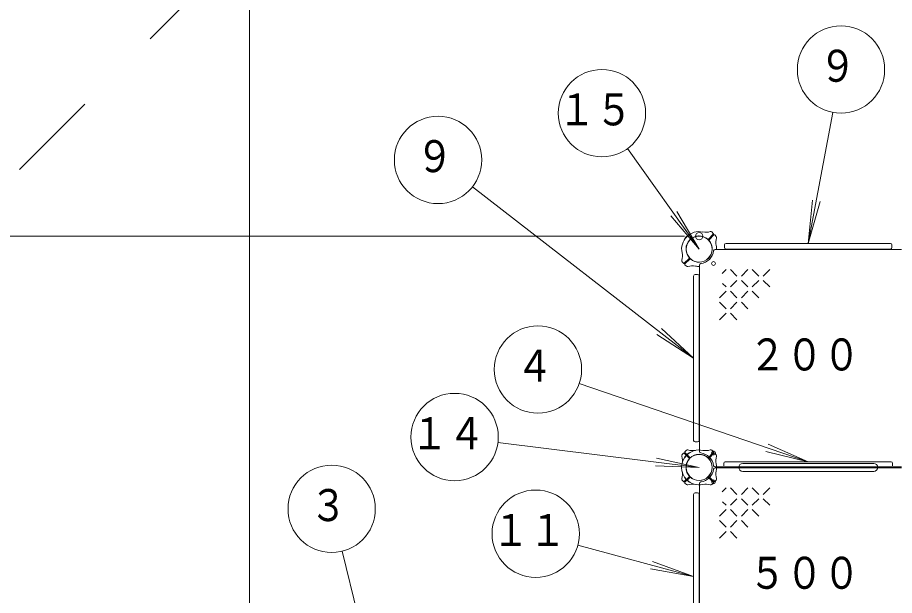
# Model space of a CAD drawing. Units: millimetres on the paper, scale 1:50. Extents: x 0 to 420, y -297 to 594.
# Drawn here: x 103 to 163.3, y 479.5 to 519.2 of the extents above; entities that cross this region are included whole.
import ezdxf
from ezdxf.enums import TextEntityAlignment as Align

# ---------------------------------------------------------------- set-up
doc = ezdxf.new("R2010")
doc.units = ezdxf.units.MM
doc.header["$PDMODE"] = 32
doc.header["$PDSIZE"] = 0.5
doc.linetypes.add('USER3', pattern=[63.5, 31.75, -6.35, 6.35, -6.35, 6.35, -6.35])
doc.layers.add('LY_1', color=7, linetype='Continuous', lineweight=9)
doc.styles.add('ＭＳ ゴシック', font='')
doc.styles.get('ＭＳ ゴシック').set_extended_font_data('MS Gothic')

msp = doc.modelspace()

# ---------------------------------------------------------------- linework, layer by layer
at = {"layer": 'LY_1', "lineweight": 18}
for p, q in [((118.944, 459.28), (118.944, 549.175)), ((159.032, 512.665), (157.335, 503.66)), ((144.903, 510.178), (149.835, 503.28)), ((134.263, 507.566), (149.455, 495.78)), ((157.335, 503.66), (157.632, 506.646)), ((157.335, 503.66), (158.146, 506.549)), ((149.835, 503.28), (148.31, 505.863)), ((149.835, 503.28), (147.885, 505.559)), ((148.835, 504.171), (72.342, 504.171)), ((151.42, 501.611), (151.688, 501.878)), ((152.438, 501.428), (151.988, 501.878)), ((152.738, 501.428), (153.188, 501.878)), ((153.938, 501.428), (153.488, 501.878)), ((154.238, 501.428), (154.688, 501.878)), ((151.688, 500.678), (151.448, 500.918)), ((151.988, 500.678), (152.438, 501.128)), ((153.188, 500.678), (152.738, 501.128)), ((153.488, 500.678), (153.938, 501.128)), ((154.688, 500.678), (154.238, 501.128)), ((151.238, 499.928), (151.688, 500.378)), ((152.438, 499.928), (151.988, 500.378)), ((152.738, 499.928), (153.188, 500.378)), ((153.938, 499.928), (153.488, 500.378)), ((151.688, 499.178), (151.238, 499.628)), ((151.988, 499.178), (152.438, 499.628)), ((153.188, 499.178), (152.738, 499.628)), ((151.238, 498.428), (151.688, 498.878)), ((152.438, 498.428), (151.988, 498.878)), ((149.455, 495.78), (147.254, 497.819)), ((149.455, 495.78), (146.934, 497.405)), ((141.597, 494.039), (157.335, 488.66)), ((136.01, 489.998), (149.835, 488.28)), ((157.335, 488.66), (154.423, 489.379)), ((157.335, 488.66), (154.592, 489.874)), ((149.835, 488.28), (146.902, 488.908)), ((149.835, 488.28), (146.837, 488.389)), ((151.42, 486.611), (151.688, 486.878)), ((152.438, 486.428), (151.988, 486.878)), ((152.738, 486.428), (153.188, 486.878)), ((153.938, 486.428), (153.488, 486.878)), ((154.238, 486.428), (154.688, 486.878)), ((151.688, 485.678), (151.448, 485.918)), ((151.988, 485.678), (152.438, 486.128)), ((153.188, 485.678), (152.738, 486.128)), ((153.488, 485.678), (153.938, 486.128)), ((154.688, 485.678), (154.238, 486.128)), ((151.238, 484.928), (151.688, 485.378)), ((152.438, 484.928), (151.988, 485.378)), ((152.738, 484.928), (153.188, 485.378)), ((153.938, 484.928), (153.488, 485.378)), ((151.688, 484.178), (151.238, 484.628)), ((151.988, 484.178), (152.438, 484.628)), ((153.188, 484.178), (152.738, 484.628)), ((151.238, 483.428), (151.688, 483.878)), ((152.438, 483.428), (151.988, 483.878)), ((141.502, 482.938), (149.455, 480.78)), ((125.301, 482.519), (127.335, 474.26)), ((149.455, 480.78), (146.64, 481.815)), ((149.455, 480.78), (146.503, 481.311))]:
    msp.add_line(p, q, dxfattribs=at)
at = {"layer": 'LY_1', "linetype": 'USER3', "lineweight": 18}
msp.add_line((134.555, 540.171), (86.055, 491.672), dxfattribs=at)
at = {"layer": 'LY_1'}
for p, q in [((150.809, 504.355), (150.703, 504.454)), ((148.857, 503.975), (148.855, 503.978)), ((149.14, 504.258), (149.138, 504.261)), ((150.477, 503.964), (150.81, 504.297)), ((150.519, 503.922), (150.853, 504.255)), ((150.91, 504.254), (151.009, 504.148)), ((157.335, 503.25), (150.928, 503.25)), ((151.585, 503.56), (151.585, 503.38)), ((151.685, 503.66), (162.985, 503.66)), ((151.685, 503.28), (162.985, 503.28)), ((157.335, 503.25), (163.743, 503.25)), ((163.085, 503.56), (163.085, 503.38)), ((149.151, 502.639), (148.818, 502.305)), ((148.761, 502.306), (148.653, 502.421)), ((149.194, 502.596), (148.861, 502.263)), ((148.862, 502.205), (148.977, 502.098)), ((149.865, 495.78), (149.865, 502.188)), ((149.455, 490.13), (149.455, 501.43)), ((149.555, 501.53), (149.735, 501.53)), ((149.835, 490.13), (149.835, 501.43)), ((149.865, 495.78), (149.865, 489.372)), ((149.555, 490.03), (149.735, 490.03)), ((148.862, 489.355), (148.977, 489.462)), ((150.809, 489.355), (150.703, 489.454)), ((148.761, 489.254), (148.653, 489.139)), ((149.151, 488.922), (148.818, 489.255)), ((148.857, 488.975), (148.855, 488.978)), ((149.194, 488.964), (148.861, 489.297)), ((149.14, 489.258), (149.138, 489.261)), ((150.477, 488.964), (150.81, 489.297)), ((150.519, 488.922), (150.853, 489.255)), ((150.91, 489.254), (151.009, 489.148)), ((157.335, 488.31), (150.928, 488.31)), ((157.335, 488.25), (150.928, 488.25)), ((151.535, 488.56), (151.535, 488.38)), ((151.595, 488.312), (152.565, 488.312)), ((151.595, 488.312), (151.595, 488.248)), ((151.595, 488.248), (152.565, 488.248)), ((157.335, 488.66), (151.635, 488.66)), ((152.835, 488.552), (157.335, 488.552)), ((157.335, 488.66), (163.035, 488.66)), ((161.835, 488.552), (157.335, 488.552)), ((157.335, 488.31), (163.743, 488.31)), ((157.335, 488.25), (163.743, 488.25)), ((163.075, 488.312), (162.106, 488.312)), ((163.075, 488.248), (162.106, 488.248)), ((163.075, 488.312), (163.075, 488.248)), ((163.135, 488.56), (163.135, 488.38)), ((149.151, 487.639), (148.818, 487.305)), ((148.857, 487.585), (148.855, 487.583)), ((149.194, 487.596), (148.861, 487.263)), ((150.477, 487.596), (150.81, 487.263)), ((150.519, 487.639), (150.853, 487.305)), ((152.835, 488.008), (157.335, 488.008)), ((161.835, 488.008), (157.335, 488.008)), ((148.761, 487.306), (148.653, 487.421)), ((148.862, 487.205), (148.977, 487.098)), ((149.14, 487.302), (149.138, 487.3)), ((149.865, 480.78), (149.865, 487.188)), ((150.809, 487.205), (150.703, 487.106)), ((150.91, 487.306), (151.009, 487.413)), ((149.455, 475.13), (149.455, 486.43)), ((149.555, 486.53), (149.735, 486.53)), ((149.835, 475.13), (149.835, 486.43)), ((149.865, 480.78), (149.865, 474.372))]:
    msp.add_line(p, q, dxfattribs=at)
at = {"layer": 'LY_1', "lineweight": 18}
for centre in [(159.587, 515.614), (143.159, 512.618), (131.892, 509.404), (138.758, 495.009), (133.033, 490.368), (124.583, 485.432), (138.607, 483.724)]:
    msp.add_circle(centre, 3, dxfattribs=at)
at = {"layer": 'LY_1'}
for centre, radius in [((149.835, 503.28), 0.891), ((150.825, 502.29), 0.13), ((150.825, 489.27), 0.13), ((149.835, 488.28), 0.891), ((150.825, 487.29), 0.13)]:
    msp.add_circle(centre, radius, dxfattribs=at)
for centre, radius, start, end in [((149.835, 503.28), 1.2, 77.72719, 135), ((150.303, 505.43), 1, 257.72719, 287.54116), ((150.635, 504.381), 0.1, 47, 107.54116), ((149.835, 503.28), 1.2, 135, 192.27281), ((148.869, 503.992), 0.02, 143.62693, 225), ((149.835, 503.28), 1.22, 135, 143.62693), ((149.835, 503.28), 0.9, 135, 220.72934), ((149.835, 503.28), 1.22, 126.37307, 135), ((149.124, 504.246), 0.02, 45, 126.37307), ((149.835, 503.28), 0.9, 49.27066, 135), ((150.449, 503.993), 0.04, 229.27066, 315), ((149.835, 503.28), 0.9, 315, 40.72934), ((150.548, 503.894), 0.04, 135, 220.72934), ((150.782, 504.326), 0.04, 315, 47), ((150.881, 504.227), 0.04, 43, 135), ((151.985, 503.748), 1, 162.45884, 192.27281), ((150.936, 504.079), 0.1, 342.45884, 43), ((150.928, 503.15), 0.1, 90, 173.21282), ((149.835, 503.28), 1.2, 358.56746, 12.27281), ((151.685, 503.56), 0.1, 90, 180), ((151.685, 503.38), 0.1, 180, 270), ((162.985, 503.56), 0.1, 0, 90), ((162.985, 503.38), 0.1, 270, 0), ((147.686, 502.813), 1, 342.45884, 12.27281), ((149.123, 502.667), 0.04, 315, 40.72934), ((149.835, 503.28), 0.9, 229.27066, 315), ((149.835, 503.28), 1, 276.78718, 353.21282), ((148.735, 502.481), 0.1, 162.45884, 223), ((148.79, 502.334), 0.04, 223, 315), ((148.889, 502.235), 0.04, 135, 227), ((149.036, 502.179), 0.1, 227, 287.54116), ((149.368, 501.13), 1, 77.72719, 107.54116), ((149.222, 502.568), 0.04, 49.27066, 135), ((149.835, 503.28), 1.2, 257.72719, 271.43254), ((149.965, 502.188), 0.1, 96.78718, 180), ((149.555, 501.43), 0.1, 90, 180), ((149.735, 501.43), 0.1, 0, 90), ((149.555, 490.13), 0.1, 180, 270), ((149.735, 490.13), 0.1, 270, 0), ((149.036, 489.381), 0.1, 72.45884, 133), ((149.835, 488.28), 1.2, 77.72719, 135), ((149.368, 490.43), 1, 252.45884, 282.27281), ((149.965, 489.372), 0.1, 180, 263.21282), ((150.303, 490.43), 1, 257.72719, 287.54116), ((150.635, 489.381), 0.1, 47, 107.54116), ((148.735, 489.079), 0.1, 137, 197.54116), ((149.835, 488.28), 1.2, 135, 225), ((147.686, 488.748), 1, 347.72719, 17.54116), ((148.79, 489.227), 0.04, 45, 137), ((148.889, 489.326), 0.04, 133, 225), ((148.869, 488.992), 0.02, 143.62693, 225), ((149.835, 488.28), 1.22, 135, 143.62693), ((149.835, 488.28), 0.9, 135, 225), ((149.835, 488.28), 1.22, 126.37307, 135), ((149.124, 489.246), 0.02, 45, 126.37307), ((149.123, 488.894), 0.04, 319.27066, 45), ((149.222, 488.993), 0.04, 225, 310.72934), ((149.835, 488.28), 0.9, 45, 135), ((149.835, 488.28), 1, 6.78718, 83.21282), ((150.449, 488.993), 0.04, 229.27066, 315), ((149.835, 488.28), 0.9, 315, 45), ((150.548, 488.894), 0.04, 135, 220.72934), ((150.782, 489.326), 0.04, 315, 47), ((150.881, 489.227), 0.04, 43, 135), ((151.985, 488.748), 1, 162.45884, 192.27281), ((150.936, 489.079), 0.1, 342.45884, 43), ((149.835, 488.28), 1, 276.78718, 353.21282), ((150.928, 488.41), 0.1, 186.78718, 270), ((150.928, 488.15), 0.1, 90, 173.21282), ((149.835, 488.28), 1.2, 347.72719, 12.27281), ((151.635, 488.56), 0.1, 90, 180), ((152.835, 488.28), 0.272, 90, 270), ((161.835, 488.28), 0.272, 270, 90), ((163.035, 488.56), 0.1, 0, 90), ((147.686, 487.813), 1, 342.45884, 12.27281), ((148.869, 487.569), 0.02, 135, 216.37307), ((149.123, 487.667), 0.04, 315, 40.72934), ((149.222, 487.568), 0.04, 49.27066, 135), ((149.835, 488.28), 0.9, 225, 315), ((150.449, 487.568), 0.04, 45, 130.72934), ((150.548, 487.667), 0.04, 139.27066, 225), ((151.985, 487.813), 1, 167.72719, 197.54116), ((148.735, 487.481), 0.1, 162.45884, 223), ((148.79, 487.334), 0.04, 223, 315), ((148.889, 487.235), 0.04, 135, 227), ((149.835, 488.28), 1.22, 216.37307, 225), ((149.036, 487.179), 0.1, 227, 287.54116), ((149.835, 488.28), 1.22, 225, 233.62693), ((149.835, 488.28), 1.2, 225, 282.27281), ((149.368, 486.13), 1, 77.72719, 107.54116), ((149.124, 487.314), 0.02, 233.62693, 315), ((149.965, 487.188), 0.1, 96.78718, 180), ((150.303, 486.13), 1, 72.45884, 102.27281), ((150.635, 487.179), 0.1, 252.45884, 313), ((150.782, 487.235), 0.04, 313, 45), ((150.881, 487.334), 0.04, 225, 317), ((150.936, 487.481), 0.1, 317, 17.54116), ((149.555, 486.43), 0.1, 90, 180), ((149.735, 486.43), 0.1, 0, 90)]:
    msp.add_arc(centre, radius, start, end, dxfattribs=at)
msp.add_point((149.835, 504.171), dxfattribs=at)
msp.add_point((149.835, 504.171), dxfattribs=at)

# ---------------------------------------------------------------- texts
at = {"layer": 'LY_1', "style": 'ＭＳ ゴシック', "width": 0.85}
for s, p in [('９', (158.087, 514.114)), ('１５', (140.159, 511.118)), ('９', (130.392, 507.904)), ('２００', (153.252, 494.28)), ('４', (137.258, 493.509)), ('１４', (130.033, 488.868)), ('３', (123.083, 483.932)), ('１１', (135.607, 482.224)), ('５００', (153.252, 479.28))]:
    msp.add_text(s, height=2.199, dxfattribs=at).set_placement(p, align=Align.BOTTOM_LEFT)

doc.saveas('drawing.dxf')
